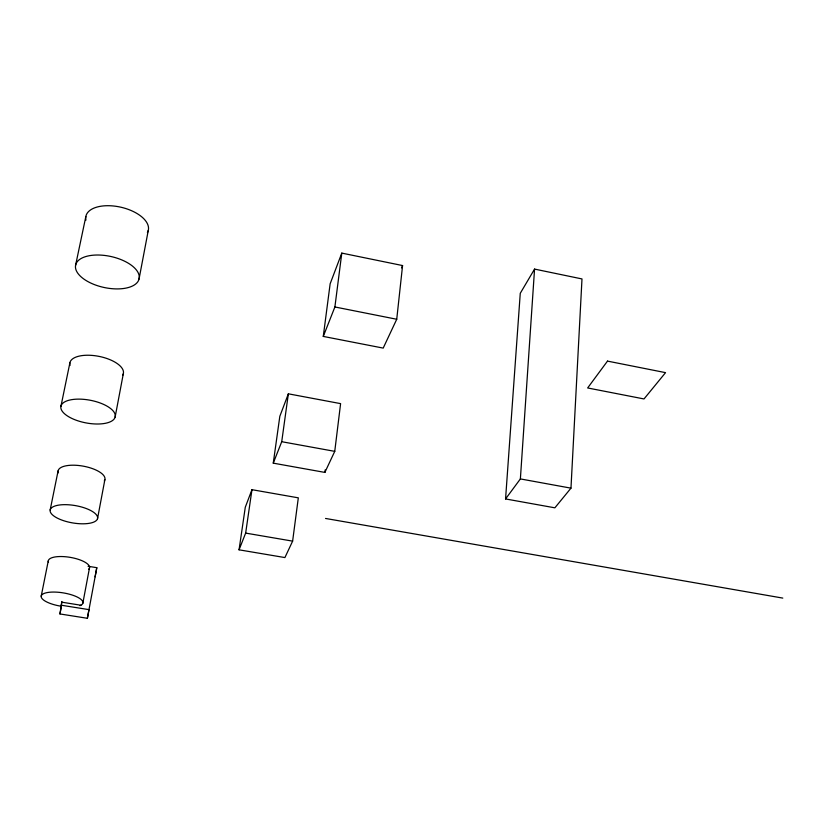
<?xml version="1.0" encoding="UTF-8"?>
<svg xmlns="http://www.w3.org/2000/svg" width="824" height="824" viewBox="0 0 824 824"><rect width="100%" height="100%" fill="white"/><g stroke="black" fill="none" stroke-linecap="round" stroke-linejoin="round"><path stroke-width="1.24" d="M570.97 488.158L581.991 278.934L534.56 269.088L520.263 293.303L505.565 498.942L554.871 507.821L570.97 488.158L520.377 478.919L505.565 498.942M520.377 478.919L534.56 269.088M396.735 319.259L402.576 265.555L341.795 253.102L330.146 283.796L323.276 336.419L383.201 348.099L396.735 319.259L334.894 306.971L323.276 336.419M334.75 451.356L340.6 403.626L288.359 393.821L279.83 416.285L273.259 463.15L324.872 472.409L334.75 451.356L281.726 441.705L273.259 463.15M324.872 472.409L325.181 469.886M334.894 306.971L341.795 253.102M292.623 541.131L298.319 497.84L251.959 489.683L245.284 507.254L239.053 549.824L284.908 557.57L292.623 541.131L245.655 533.097L239.053 549.824M88.055 566.253L96.799 567.684L87.385 618.288L59.956 613.952L61.882 601.489M281.726 441.705L288.359 393.821M245.655 533.097L251.959 489.683M87.385 618.288L88.982 609.636L61.161 605.207M95.1 576.831L96.799 567.684M82.822 603.333L89.579 567.417M139.04 279.079A32.476 15.862 12.2 0 0 94.863 255.08A32.476 15.862 12.2 0 0 88.189 281.746A32.476 15.862 12.2 0 0 139.04 279.079L148.279 230.421M115.133 417.057A27.625 11.515 10.8 0 0 77.085 399.146A27.625 11.515 10.8 0 0 71.976 418.479A27.625 11.515 10.8 0 0 115.133 417.057L123.322 373.715M97.52 518.677A24.081 8.765 9.9 0 0 64.076 504.669A24.081 8.765 9.9 0 0 60.008 519.357A24.081 8.765 9.9 0 0 97.52 518.677L104.875 479.671M59.956 613.952L61.419 606.392M41.2 596.174L48.266 560.907M50.161 510.005L58.102 470.844M60.925 406.376L69.885 362.869M75.571 265.369L85.85 216.527M401.535 267.872L402.576 265.555M80.896 605.238L61.749 602.179L61.192 606.237A21.136 6.757 9.2 0 1 41.633 595.144A21.136 6.757 9.2 0 1 69.721 594.289A21.136 6.757 9.2 0 1 79.969 605.661M325.531 518.451L782.8 598.1M85.943 220.121A31.982 16.428 12.7 0 1 119.418 206.896A31.982 16.428 12.7 0 1 147.403 232.605M70.009 365.496A27.274 11.989 11.2 0 1 98.324 356.246A27.274 11.989 11.2 0 1 122.632 375.311M58.246 472.852A23.803 9.157 10.2 0 1 82.802 466.075A23.803 9.157 10.2 0 1 104.298 480.876M48.472 562.359A20.919 7.076 9.5 0 1 70.308 557.374A20.919 7.076 9.5 0 1 88.755 569.25M607.494 361.108L587.646 387.96L644.008 398.95L665.545 372.644L607.494 361.108"/></g></svg>
